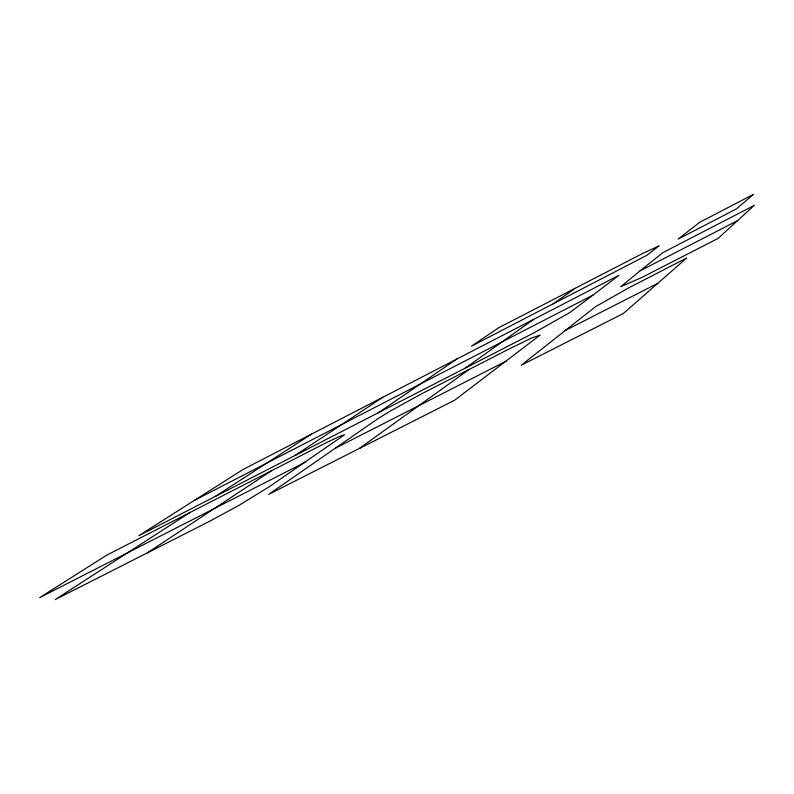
<?xml version="1.0" encoding="UTF-8"?>
<svg xmlns="http://www.w3.org/2000/svg" width="794" height="794" viewBox="0 0 794 794"><rect width="100%" height="100%" fill="white"/><g stroke="black" fill="none" stroke-linecap="round" stroke-linejoin="round"><path stroke-width="1.19" d="M657.769 283.319L623.359 313.481L521.221 365.24L595.282 306.871L628.074 288.182L686.741 257.961L657.769 283.319L564.633 330.8M640.004 270.883L620.719 286.743L642.664 277.056L718.064 238.418L754.3 205.378L663.099 252.492L640.004 270.883L737.566 220.633M592.939 295.12L569.864 312.518L533.608 333.033L138.831 535.682L243.004 469.512L619.022 275.26L592.939 295.12L194.361 500.409M359.424 448.431L469.105 369.468M465.284 368.138L533.598 319.387M553.16 303.834L573.804 289.344M378.222 412.82L456.768 359.077M147.347 552.892L271.508 470.703M295.001 455.528L382.807 397.288M215.194 496.498L311.615 434.06M189.925 512.507L55.223 599.579L209.934 521.122L239.034 505.312L268.829 487.03L344.517 434.784L339.306 436.482L326.364 442.645L106.813 555.095L39.7 597.614L305.323 462.138M335.396 448.173L506.086 361.181M658.861 245.991L646.971 255.241L471.418 346.174L498.761 327.694L642.683 253.455L658.861 245.991M539.9 335.227L454.644 400.216L268.66 494.394L378.837 418.081L391.412 410.419L421.981 393.635L508.726 349.171L531.881 337.867L539.9 335.227M753.397 194.421L736.346 208.951L678.086 239.123L699.603 222.35L753.397 194.421"/></g></svg>
